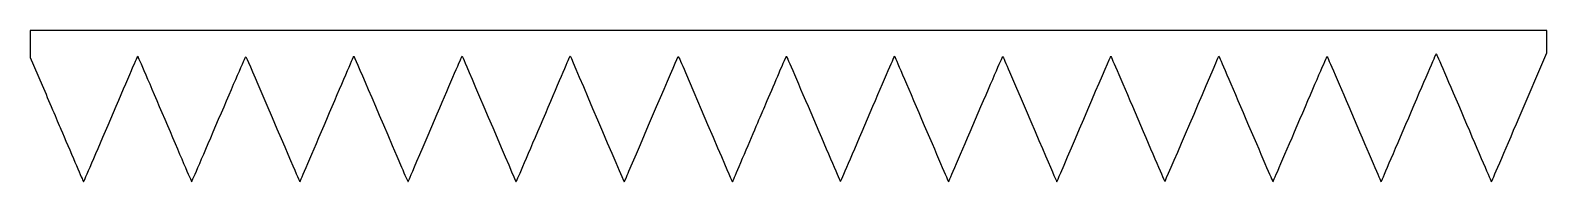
# Model space of a CAD drawing. Header units: centimetres. Extents: x -47.6 to 47.6, y -0.2 to 9.5.
import ezdxf

# ---------------------------------------------------------------- set-up
doc = ezdxf.new("R2010")
doc.units = ezdxf.units.CM
doc.header["$MEASUREMENT"] = 0
doc.layers.add('Layer 1', color=7, linetype='Continuous')

msp = doc.modelspace()

# ---------------------------------------------------------------- linework, layer by layer
at = {"layer": 'Layer 1'}
msp.add_open_spline([(-44.32824, 0.13422), (-44.34925, 0.18409), (-44.57097, 0.70115), (-44.82095, 1.28323), (-44.82095, 1.28323), (-45.07093, 1.86531), (-45.4689, 2.794), (-45.70534, 3.34698), (-45.70534, 3.34698), (-45.94178, 3.89996), (-46.47042, 5.13451), (-46.88011, 6.09042), (-46.88011, 6.09042), (-46.88011, 6.09042), (-47.625, 7.82844), (-47.625, 7.82844), (-47.625, 7.82844), (-47.625, 7.82844), (-47.625, 8.67672), (-47.625, 8.67672), (-47.625, 8.67672), (-47.625, 8.67672), (-47.625, 9.525), (-47.625, 9.525), (-47.625, 9.525), (-47.625, 9.525), (0, 9.525), (0, 9.525), (0, 9.525), (0, 9.525), (47.625, 9.525), (47.625, 9.525), (47.625, 9.525), (47.625, 9.525), (47.625, 8.82198), (47.625, 8.82198), (47.625, 8.82198), (47.625, 8.82198), (47.625, 8.11896), (47.625, 8.11896), (47.625, 8.11896), (47.625, 8.11896), (45.89859, 4.087), (45.89859, 4.087), (45.89859, 4.087), (44.94907, 1.86942), (44.16483, 0.05456), (44.15584, 0.05398), (44.15584, 0.05398), (44.14686, 0.05339), (43.367, 1.85658), (42.42282, 4.06106), (42.42282, 4.06106), (41.47865, 6.26554), (40.69928, 8.06933), (40.69089, 8.0695), (40.69089, 8.0695), (40.68249, 8.06966), (39.90264, 6.26602), (38.95787, 4.06142), (38.95787, 4.06142), (38.0131, 1.85681), (37.23415, 0.05304), (37.22688, 0.05304), (37.22688, 0.05304), (37.2196, 0.05304), (36.4576, 1.81602), (35.53354, 3.97079), (35.53354, 3.97079), (34.60948, 6.12556), (33.84342, 7.89063), (33.83119, 7.89318), (33.83119, 7.89318), (33.81895, 7.89573), (33.0524, 6.13271), (32.12775, 3.97536), (32.12775, 3.97536), (31.20309, 1.81802), (30.4392, 0.05335), (30.43021, 0.05389), (30.43021, 0.05389), (30.42121, 0.05442), (29.65781, 1.82243), (28.73375, 3.98279), (28.73375, 3.98279), (27.80969, 6.14315), (27.04647, 7.91079), (27.03769, 7.91088), (27.03769, 7.91088), (27.02892, 7.91097), (26.9373, 7.71161), (26.83409, 7.46786), (26.83409, 7.46786), (26.03053, 5.57015), (23.66244, 0.08105), (23.64444, 0.07443), (23.64444, 0.07443), (23.63204, 0.06987), (22.86518, 1.83125), (21.94031, 3.98859), (21.94031, 3.98859), (21.01543, 6.14594), (20.25167, 7.91072), (20.24306, 7.91034), (20.24306, 7.91034), (20.23041, 7.90977), (18.12542, 3.01511), (17.10589, 0.61561), (17.10589, 0.61561), (16.9746, 0.30663), (16.86048, 0.05362), (16.85227, 0.05337), (16.85227, 0.05337), (16.83965, 0.05299), (15.94914, 2.11994), (13.89137, 6.92589), (13.89137, 6.92589), (13.6654, 7.45363), (13.46993, 7.88821), (13.45698, 7.89162), (13.45698, 7.89162), (13.44403, 7.89502), (12.67658, 6.13271), (11.75153, 3.97536), (11.75153, 3.97536), (10.82648, 1.81802), (10.06317, 0.05307), (10.05528, 0.05325), (10.05528, 0.05325), (10.04739, 0.05344), (9.28489, 1.82116), (8.36083, 3.98153), (8.36083, 3.98153), (7.43678, 6.1419), (6.67346, 7.90983), (6.66457, 7.91026), (6.66457, 7.91026), (6.65569, 7.91069), (5.89155, 6.14594), (4.96648, 3.98859), (4.96648, 3.98859), (4.04142, 1.83125), (3.27621, 0.06615), (3.26601, 0.06615), (3.26601, 0.06615), (3.25581, 0.06615), (2.49035, 1.83125), (1.56498, 3.98859), (1.56498, 3.98859), (0.63961, 6.14594), (-0.12439, 7.91104), (-0.1328, 7.91104), (-0.1328, 7.91104), (-0.14121, 7.91104), (-0.23251, 7.71161), (-0.33568, 7.46786), (-0.33568, 7.46786), (-0.55731, 6.94429), (-1.35256, 5.08843), (-1.614, 4.48469), (-1.614, 4.48469), (-1.82557, 3.99611), (-2.52312, 2.36593), (-3.10276, 1.00542), (-3.10276, 1.00542), (-3.32286, 0.48882), (-3.50654, 0.06118), (-3.51095, 0.05512), (-3.51095, 0.05512), (-3.53168, 0.02659), (-3.46112, -0.13639), (-6.47075, 6.8924), (-6.47075, 6.8924), (-6.70753, 7.44537), (-6.91035, 7.89781), (-6.92147, 7.89781), (-6.92147, 7.89781), (-6.93802, 7.89781), (-8.85873, 3.44905), (-10.02, 0.72099), (-10.02, 0.72099), (-10.17641, 0.35355), (-10.31081, 0.05292), (-10.31868, 0.05292), (-10.31868, 0.05292), (-10.33347, 0.05292), (-13.64912, 7.77335), (-13.67216, 7.86144), (-13.67216, 7.86144), (-13.69029, 7.93078), (-13.71772, 7.92329), (-13.75699, 7.83828), (-13.75699, 7.83828), (-13.77547, 7.79826), (-14.52279, 6.05697), (-15.4177, 3.96875), (-15.4177, 3.96875), (-16.31262, 1.88053), (-17.05965, 0.14349), (-17.07778, 0.10867), (-17.07778, 0.10867), (-17.09591, 0.07385), (-17.11769, 0.05659), (-17.12617, 0.07032), (-17.12617, 0.07032), (-17.14136, 0.09488), (-19.93552, 6.60417), (-20.30163, 7.46786), (-20.30163, 7.46786), (-20.40495, 7.71161), (-20.49681, 7.91104), (-20.50576, 7.91104), (-20.50576, 7.91104), (-20.5147, 7.91104), (-21.21699, 6.28882), (-22.06638, 4.30609), (-22.06638, 4.30609), (-23.98863, -0.18095), (-23.87429, 0.08276), (-23.90148, 0.07373), (-23.90148, 0.07373), (-23.91404, 0.06956), (-24.09974, 0.47691), (-24.31414, 0.97896), (-24.31414, 0.97896), (-25.88914, 4.66702), (-27.28722, 7.91087), (-27.30136, 7.91), (-27.30136, 7.91), (-27.31064, 7.90943), (-28.07428, 6.14163), (-28.99833, 3.98156), (-28.99833, 3.98156), (-29.92239, 1.82149), (-30.68515, 0.05388), (-30.69335, 0.05354), (-30.69335, 0.05354), (-30.70759, 0.05294), (-31.03897, 0.82108), (-33.13849, 5.72139), (-33.13849, 5.72139), (-33.64813, 6.9109), (-34.07701, 7.88391), (-34.09156, 7.88364), (-34.09156, 7.88364), (-34.10611, 7.88337), (-34.87291, 6.12134), (-35.79554, 3.96803), (-35.79554, 3.96803), (-36.71818, 1.81472), (-37.48018, 0.0533), (-37.48888, 0.05377), (-37.48888, 0.05377), (-37.49757, 0.05424), (-38.26073, 1.8221), (-39.18479, 3.98234), (-39.18479, 3.98234), (-40.10885, 6.14259), (-40.87198, 7.91028), (-40.88063, 7.91055), (-40.88063, 7.91055), (-40.88929, 7.91082), (-41.65027, 6.15189), (-42.5717, 4.00182), (-42.5717, 4.00182), (-43.49313, 1.85175), (-44.2567, 0.08157), (-44.26853, 0.06808), (-44.26853, 0.06808), (-44.28067, 0.05423), (-44.30668, 0.08305), (-44.32824, 0.13422)], degree=3, knots=[0, 0, 0, 0, 0.01449275, 0.01449275, 0.01449275, 0.01449275, 0.02898551, 0.02898551, 0.02898551, 0.02898551, 0.04347826, 0.04347826, 0.04347826, 0.04347826, 0.05797101, 0.05797101, 0.05797101, 0.05797101, 0.07246377, 0.07246377, 0.07246377, 0.07246377, 0.08695652, 0.08695652, 0.08695652, 0.08695652, 0.10144928, 0.10144928, 0.10144928, 0.10144928, 0.11594203, 0.11594203, 0.11594203, 0.11594203, 0.13043478, 0.13043478, 0.13043478, 0.13043478, 0.14492754, 0.14492754, 0.14492754, 0.14492754, 0.15942029, 0.15942029, 0.15942029, 0.15942029, 0.17391304, 0.17391304, 0.17391304, 0.17391304, 0.1884058, 0.1884058, 0.1884058, 0.1884058, 0.20289855, 0.20289855, 0.20289855, 0.20289855, 0.2173913, 0.2173913, 0.2173913, 0.2173913, 0.23188406, 0.23188406, 0.23188406, 0.23188406, 0.24637681, 0.24637681, 0.24637681, 0.24637681, 0.26086957, 0.26086957, 0.26086957, 0.26086957, 0.27536232, 0.27536232, 0.27536232, 0.27536232, 0.28985507, 0.28985507, 0.28985507, 0.28985507, 0.30434783, 0.30434783, 0.30434783, 0.30434783, 0.31884058, 0.31884058, 0.31884058, 0.31884058, 0.33333333, 0.33333333, 0.33333333, 0.33333333, 0.34782609, 0.34782609, 0.34782609, 0.34782609, 0.36231884, 0.36231884, 0.36231884, 0.36231884, 0.37681159, 0.37681159, 0.37681159, 0.37681159, 0.39130435, 0.39130435, 0.39130435, 0.39130435, 0.4057971, 0.4057971, 0.4057971, 0.4057971, 0.42028986, 0.42028986, 0.42028986, 0.42028986, 0.43478261, 0.43478261, 0.43478261, 0.43478261, 0.44927536, 0.44927536, 0.44927536, 0.44927536, 0.46376812, 0.46376812, 0.46376812, 0.46376812, 0.47826087, 0.47826087, 0.47826087, 0.47826087, 0.49275362, 0.49275362, 0.49275362, 0.49275362, 0.50724638, 0.50724638, 0.50724638, 0.50724638, 0.52173913, 0.52173913, 0.52173913, 0.52173913, 0.53623188, 0.53623188, 0.53623188, 0.53623188, 0.55072464, 0.55072464, 0.55072464, 0.55072464, 0.56521739, 0.56521739, 0.56521739, 0.56521739, 0.57971014, 0.57971014, 0.57971014, 0.57971014, 0.5942029, 0.5942029, 0.5942029, 0.5942029, 0.60869565, 0.60869565, 0.60869565, 0.60869565, 0.62318841, 0.62318841, 0.62318841, 0.62318841, 0.63768116, 0.63768116, 0.63768116, 0.63768116, 0.65217391, 0.65217391, 0.65217391, 0.65217391, 0.66666667, 0.66666667, 0.66666667, 0.66666667, 0.68115942, 0.68115942, 0.68115942, 0.68115942, 0.69565217, 0.69565217, 0.69565217, 0.69565217, 0.71014493, 0.71014493, 0.71014493, 0.71014493, 0.72463768, 0.72463768, 0.72463768, 0.72463768, 0.73913043, 0.73913043, 0.73913043, 0.73913043, 0.75362319, 0.75362319, 0.75362319, 0.75362319, 0.76811594, 0.76811594, 0.76811594, 0.76811594, 0.7826087, 0.7826087, 0.7826087, 0.7826087, 0.79710145, 0.79710145, 0.79710145, 0.79710145, 0.8115942, 0.8115942, 0.8115942, 0.8115942, 0.82608696, 0.82608696, 0.82608696, 0.82608696, 0.84057971, 0.84057971, 0.84057971, 0.84057971, 0.85507246, 0.85507246, 0.85507246, 0.85507246, 0.86956522, 0.86956522, 0.86956522, 0.86956522, 0.88405797, 0.88405797, 0.88405797, 0.88405797, 0.89855072, 0.89855072, 0.89855072, 0.89855072, 0.91304348, 0.91304348, 0.91304348, 0.91304348, 0.92753623, 0.92753623, 0.92753623, 0.92753623, 0.94202899, 0.94202899, 0.94202899, 0.94202899, 0.95652174, 0.95652174, 0.95652174, 0.95652174, 0.97101449, 0.97101449, 0.97101449, 0.97101449, 1, 1, 1, 1], dxfattribs=at)

doc.saveas('drawing.dxf')
